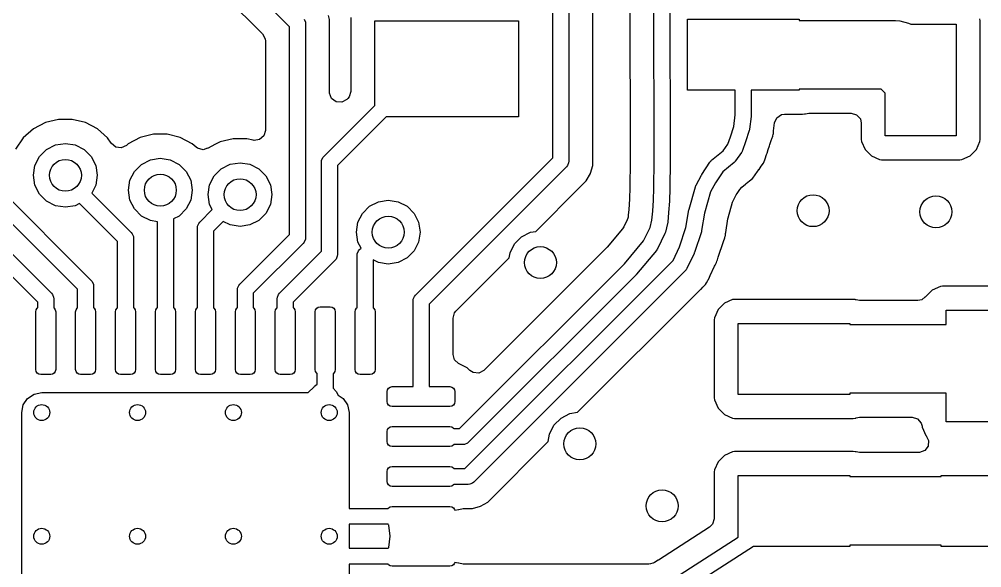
# Model space of a CAD drawing. Extents: x 4.84 to 7.21, y -4.81 to -3.25.
# Drawn here: x 5.8191 to 6.2936, y -4.0186 to -3.7481 of the extents above; entities that cross this region are included whole.
import ezdxf

# ---------------------------------------------------------------- set-up
doc = ezdxf.new("R2010")
doc.units = 0
doc.header["$MEASUREMENT"] = 0
doc.layers.add('BLACK', color=7, linetype='CONTINUOUS')

msp = doc.modelspace()

# ---------------------------------------------------------------- linework, layer by layer
at = {"layer": 'BLACK', "linetype": 'CONTINUOUS'}
for p, q in [((6.08213, -3.81643), (6.08213, -3.60806)), ((6.09, -3.60969), (6.09, -3.81806)), ((6.10183, -3.81568), (6.10183, -3.62235)), ((5.95238, -3.75187), (5.90219, -3.70168)), ((5.89874, -3.71496), (5.9391, -3.75532)), ((6.1202, -3.72689), (6.1203, -3.81779)), ((6.13213, -3.81785), (6.13203, -3.72636)), ((6.1399, -3.72677), (6.14, -3.81785)), ((5.95959, -3.74805), (5.96018, -3.74947)), ((5.97208, -3.74816), (5.97158, -3.74629)), ((5.97208, -3.78418), (5.97208, -3.74816)), ((5.97208, -3.74816), (5.97208, -3.74816)), ((5.98254, -3.74716), (5.98254, -3.78365)), ((6.14856, -3.78306), (6.14856, -3.74806)), ((6.14856, -3.74806), (6.20356, -3.74806)), ((6.20356, -3.74806), (6.20356, -3.74862)), ((6.20356, -3.74862), (6.25106, -3.74862)), ((6.25106, -3.74862), (6.25328, -3.74876)), ((6.2929, -3.74879), (6.29278, -3.7478)), ((5.95238, -3.85418), (5.95238, -3.75187)), ((5.96018, -3.74947), (5.96025, -3.75024)), ((5.96025, -3.75024), (5.96025, -3.85581)), ((5.99437, -3.7906), (5.99437, -3.74892)), ((5.99437, -3.74892), (6.06524, -3.74892)), ((6.06524, -3.74892), (6.06524, -3.79617)), ((6.25328, -3.74876), (6.25328, -3.74876)), ((6.25328, -3.74876), (6.25755, -3.74991)), ((6.25755, -3.74991), (6.25867, -3.75056)), ((6.25867, -3.75056), (6.28106, -3.75056)), ((6.28106, -3.75056), (6.28106, -3.80556)), ((6.2929, -3.80733), (6.2929, -3.74879)), ((5.9391, -3.75532), (5.94044, -3.75777)), ((5.94044, -3.75777), (5.94055, -3.75883)), ((5.94055, -3.75883), (5.94055, -3.80292)), ((5.9721, -3.78454), (5.97208, -3.78418)), ((5.97307, -3.78715), (5.9721, -3.78454)), ((5.98175, -3.78633), (5.98109, -3.78715)), ((5.98254, -3.78365), (5.98175, -3.78633)), ((6.17213, -3.78306), (6.14856, -3.78306)), ((6.17213, -3.79521), (6.17213, -3.78306)), ((6.20356, -3.78306), (6.18, -3.78306)), ((6.18, -3.78306), (6.18, -3.79546)), ((6.24405, -3.7825), (6.20356, -3.7825)), ((6.20356, -3.7825), (6.20356, -3.78306)), ((6.24606, -3.78451), (6.24405, -3.7825)), ((6.24606, -3.80556), (6.24606, -3.78451)), ((5.96928, -3.81569), (5.99437, -3.7906)), ((5.97531, -3.78883), (5.97307, -3.78715)), ((5.9781, -3.78903), (5.97531, -3.78883)), ((5.98055, -3.78769), (5.9781, -3.78903)), ((5.98109, -3.78715), (5.98055, -3.78769)), ((6.17141, -3.80089), (6.17213, -3.79521)), ((6.17997, -3.79595), (6.17917, -3.80225)), ((6.17998, -3.79571), (6.17997, -3.79595)), ((6.18, -3.79546), (6.17998, -3.79571)), ((6.1926, -3.79666), (6.19493, -3.79511)), ((6.19493, -3.79511), (6.1964, -3.79489)), ((6.1964, -3.79489), (6.20533, -3.79489)), ((6.20533, -3.79489), (6.20632, -3.79477)), ((6.20533, -3.79489), (6.20533, -3.79489)), ((6.20632, -3.79477), (6.20637, -3.79475)), ((6.20637, -3.79475), (6.20652, -3.79472)), ((6.20652, -3.79472), (6.20668, -3.79468)), ((6.20668, -3.79469), (6.20838, -3.79433)), ((6.20668, -3.79468), (6.20668, -3.79469)), ((6.20838, -3.79433), (6.22927, -3.79433)), ((6.22927, -3.79433), (6.23196, -3.79512)), ((6.23196, -3.79512), (6.23379, -3.79723)), ((5.83202, -3.79905), (5.82609, -3.80217)), ((5.83852, -3.79745), (5.83202, -3.79905)), ((5.83202, -3.79905), (5.83202, -3.79905)), ((5.84522, -3.79745), (5.83852, -3.79745)), ((5.83852, -3.79745), (5.83852, -3.79745)), ((5.85172, -3.79905), (5.84522, -3.79745)), ((5.84522, -3.79745), (5.84522, -3.79745)), ((5.85765, -3.80217), (5.85172, -3.79905)), ((5.85172, -3.79905), (5.85172, -3.79905)), ((5.99994, -3.79617), (5.976, -3.82011)), ((6.06524, -3.79617), (5.99994, -3.79617)), ((6.16973, -3.806), (6.17141, -3.80089)), ((6.191, -3.80301), (6.19148, -3.79922)), ((6.19148, -3.79922), (6.1926, -3.79666)), ((6.23379, -3.79723), (6.23423, -3.79929)), ((6.23423, -3.79929), (6.23423, -3.80733)), ((5.82609, -3.80217), (5.82107, -3.80661)), ((5.82609, -3.80217), (5.82609, -3.80217)), ((5.86266, -3.80661), (5.85765, -3.80217)), ((5.85765, -3.80217), (5.85765, -3.80217)), ((5.88532, -3.80478), (5.87882, -3.80639)), ((5.89202, -3.80478), (5.88532, -3.80478)), ((5.88532, -3.80478), (5.88532, -3.80478)), ((5.89852, -3.80639), (5.89202, -3.80478)), ((5.89202, -3.80478), (5.89202, -3.80478)), ((5.93976, -3.8056), (5.93765, -3.80743)), ((5.94055, -3.80292), (5.93976, -3.8056)), ((6.17901, -3.80298), (6.17721, -3.80848)), ((6.17909, -3.80262), (6.17901, -3.80298)), ((6.17917, -3.80225), (6.17909, -3.80262)), ((6.19066, -3.8057), (6.19086, -3.80479)), ((6.19086, -3.80479), (6.19087, -3.80478)), ((6.19087, -3.80478), (6.1909, -3.80469)), ((6.1909, -3.80469), (6.19097, -3.80336)), ((6.19097, -3.80336), (6.191, -3.80301)), ((6.28106, -3.80556), (6.24606, -3.80556)), ((5.82107, -3.80661), (5.81727, -3.81212)), ((5.82107, -3.80661), (5.82107, -3.80661)), ((5.83261, -3.81229), (5.837, -3.81005)), ((5.837, -3.81005), (5.84187, -3.80928)), ((5.84187, -3.80928), (5.84674, -3.81005)), ((5.84674, -3.81005), (5.85113, -3.81229)), ((5.86439, -3.80911), (5.86266, -3.80661)), ((5.86266, -3.80661), (5.86266, -3.80661)), ((5.8646, -3.80941), (5.86439, -3.80911)), ((5.86667, -3.81113), (5.8646, -3.80941)), ((5.87197, -3.81031), (5.86944, -3.8115)), ((5.87289, -3.8095), (5.87197, -3.81031)), ((5.87882, -3.80639), (5.87289, -3.8095)), ((5.87289, -3.8095), (5.87289, -3.8095)), ((5.87882, -3.80639), (5.87882, -3.80639)), ((5.90445, -3.8095), (5.89852, -3.80639)), ((5.89852, -3.80639), (5.89852, -3.80639)), ((5.90633, -3.81116), (5.90445, -3.8095)), ((5.90445, -3.8095), (5.90445, -3.8095)), ((5.91561, -3.8099), (5.9122, -3.81169)), ((5.91813, -3.80858), (5.91561, -3.8099)), ((5.92463, -3.80698), (5.91813, -3.80858)), ((5.91813, -3.80858), (5.91813, -3.80858)), ((5.93133, -3.80698), (5.92463, -3.80698)), ((5.92463, -3.80698), (5.92463, -3.80698)), ((5.9344, -3.80774), (5.93133, -3.80698)), ((5.93133, -3.80698), (5.93133, -3.80698)), ((5.93488, -3.80783), (5.9344, -3.80774)), ((5.93765, -3.80743), (5.93488, -3.80783)), ((6.16616, -3.81295), (6.16843, -3.80974)), ((6.16843, -3.80974), (6.16973, -3.806)), ((6.17718, -3.80856), (6.17568, -3.81286)), ((6.17719, -3.80852), (6.17718, -3.80856)), ((6.17721, -3.80848), (6.17719, -3.80852)), ((6.18905, -3.81044), (6.18919, -3.8099)), ((6.18919, -3.8099), (6.19002, -3.80737)), ((6.19002, -3.80737), (6.19014, -3.80704)), ((6.19014, -3.80704), (6.19065, -3.8058)), ((6.19065, -3.8058), (6.19066, -3.8057)), ((6.23423, -3.80733), (6.23435, -3.80831)), ((6.23435, -3.80831), (6.23435, -3.80831)), ((6.23435, -3.80831), (6.23614, -3.81236)), ((6.29099, -3.81236), (6.29278, -3.80831)), ((6.29278, -3.80831), (6.2929, -3.80733)), ((5.82913, -3.81577), (5.83261, -3.81229)), ((5.85113, -3.81229), (5.85461, -3.81577)), ((5.86944, -3.8115), (5.86667, -3.81113)), ((5.90706, -3.8117), (5.90633, -3.81116)), ((5.90977, -3.8124), (5.90706, -3.8117)), ((5.91187, -3.81172), (5.90977, -3.8124)), ((5.91193, -3.81183), (5.91187, -3.81172)), ((5.9122, -3.81169), (5.91193, -3.81183)), ((5.9122, -3.81169), (5.9122, -3.81169)), ((6.16047, -3.81761), (6.16616, -3.81295)), ((6.17518, -3.81383), (6.17228, -3.81793)), ((6.1753, -3.81362), (6.17518, -3.81383)), ((6.17536, -3.81356), (6.1753, -3.81362)), ((6.17545, -3.81335), (6.17536, -3.81356)), ((6.17556, -3.81316), (6.17545, -3.81335)), ((6.17558, -3.81307), (6.17556, -3.81316)), ((6.17568, -3.81286), (6.17558, -3.81307)), ((6.18682, -3.81685), (6.18759, -3.81477)), ((6.18759, -3.81477), (6.18772, -3.8144)), ((6.18759, -3.81477), (6.18759, -3.81477)), ((6.18772, -3.8144), (6.1878, -3.81414)), ((6.1878, -3.81414), (6.18839, -3.81235)), ((6.1878, -3.81414), (6.1878, -3.81414)), ((6.18839, -3.81235), (6.18842, -3.81227)), ((6.18842, -3.81227), (6.18904, -3.81049)), ((6.18904, -3.81049), (6.18905, -3.81044)), ((6.18904, -3.81049), (6.18904, -3.81049)), ((6.23614, -3.81236), (6.23926, -3.81549)), ((6.28787, -3.81549), (6.29099, -3.81236)), ((5.79637, -3.81858), (5.85464, -3.87685)), ((5.82689, -3.82016), (5.82913, -3.81577)), ((5.85461, -3.81577), (5.85685, -3.82016)), ((5.87593, -3.82311), (5.87941, -3.81962)), ((5.87941, -3.81962), (5.8838, -3.81738)), ((5.8838, -3.81738), (5.88867, -3.81661)), ((5.88867, -3.81661), (5.89354, -3.81738)), ((5.89354, -3.81738), (5.89793, -3.81962)), ((5.89793, -3.81962), (5.90141, -3.82311)), ((5.91872, -3.82182), (5.92311, -3.81958)), ((5.92311, -3.81958), (5.92798, -3.81881)), ((5.92798, -3.81881), (5.93284, -3.81958)), ((5.93284, -3.81958), (5.93723, -3.82182)), ((5.96813, -3.81848), (5.9682, -3.81771)), ((5.96813, -3.86251), (5.96813, -3.81848)), ((5.9682, -3.81771), (5.96879, -3.81629)), ((5.96879, -3.81629), (5.96928, -3.81569)), ((6.01442, -3.88413), (6.08213, -3.81643)), ((6.08993, -3.81883), (6.08934, -3.82025)), ((6.09, -3.81806), (6.08993, -3.81883)), ((6.10183, -3.81598), (6.10183, -3.81568)), ((6.10183, -3.81568), (6.10183, -3.81568)), ((6.10183, -3.82013), (6.10183, -3.81598)), ((6.1203, -3.81783), (6.1202, -3.83107)), ((6.1203, -3.81779), (6.1203, -3.81783)), ((6.13203, -3.83138), (6.13213, -3.81785)), ((6.14, -3.81789), (6.1399, -3.83149)), ((6.14, -3.81785), (6.14, -3.81787)), ((6.14, -3.81787), (6.14, -3.81789)), ((6.15567, -3.8246), (6.15967, -3.8185)), ((6.15967, -3.8185), (6.15988, -3.81825)), ((6.15988, -3.81825), (6.15992, -3.81816)), ((6.15992, -3.81816), (6.16005, -3.81804)), ((6.16005, -3.81804), (6.16016, -3.8179)), ((6.16016, -3.8179), (6.16024, -3.81784)), ((6.16024, -3.81784), (6.16047, -3.81761)), ((6.17156, -3.8187), (6.16593, -3.82332)), ((6.17171, -3.81856), (6.17156, -3.8187)), ((6.17177, -3.81852), (6.17171, -3.81856)), ((6.17193, -3.81833), (6.17177, -3.81852)), ((6.17211, -3.81816), (6.17193, -3.81833)), ((6.17214, -3.81809), (6.17211, -3.81816)), ((6.17228, -3.81793), (6.17214, -3.81809)), ((6.18494, -3.82052), (6.18604, -3.81897)), ((6.18604, -3.81897), (6.18605, -3.81894)), ((6.18604, -3.81897), (6.18604, -3.81897)), ((6.18605, -3.81894), (6.18606, -3.81892)), ((6.18606, -3.81892), (6.18608, -3.81888)), ((6.18608, -3.81888), (6.18612, -3.8188)), ((6.18612, -3.8188), (6.18614, -3.81876)), ((6.18614, -3.81876), (6.18616, -3.81874)), ((6.18616, -3.81874), (6.18617, -3.81871)), ((6.18617, -3.81871), (6.18679, -3.81693)), ((6.18617, -3.81871), (6.18617, -3.81871)), ((6.18679, -3.81693), (6.18682, -3.81685)), ((6.23926, -3.81549), (6.23926, -3.81549)), ((6.23926, -3.81549), (6.23926, -3.81549)), ((6.23926, -3.81549), (6.24331, -3.81727)), ((6.24331, -3.81727), (6.2443, -3.81739)), ((6.2443, -3.81739), (6.28283, -3.81739)), ((6.28283, -3.81739), (6.28382, -3.81727)), ((6.28382, -3.81727), (6.28787, -3.81549)), ((5.82612, -3.82503), (5.82689, -3.82016)), ((5.85685, -3.82016), (5.85762, -3.82503)), ((5.87369, -3.8275), (5.87593, -3.82311)), ((5.90141, -3.82311), (5.90365, -3.8275)), ((5.91524, -3.8253), (5.91872, -3.82182)), ((5.93723, -3.82182), (5.94072, -3.8253)), ((5.976, -3.82011), (5.976, -3.86415)), ((6.08885, -3.82084), (6.02114, -3.88855)), ((6.08934, -3.82025), (6.08885, -3.82084)), ((6.09868, -3.82774), (6.10076, -3.82414)), ((6.10076, -3.82414), (6.10081, -3.82396)), ((6.10081, -3.82396), (6.10183, -3.82013)), ((6.15559, -3.82475), (6.15567, -3.8246)), ((6.16593, -3.82332), (6.16235, -3.82878)), ((6.18191, -3.8248), (6.18309, -3.82316)), ((6.18309, -3.82316), (6.18319, -3.82302)), ((6.18309, -3.82316), (6.18309, -3.82316)), ((6.18319, -3.82302), (6.18332, -3.82281)), ((6.18332, -3.82281), (6.18346, -3.82261)), ((6.18346, -3.82261), (6.18381, -3.82217)), ((6.18381, -3.82217), (6.18383, -3.82214)), ((6.18383, -3.82214), (6.1849, -3.82058)), ((6.18383, -3.82214), (6.18383, -3.82214)), ((6.1849, -3.82058), (6.18494, -3.82052)), ((5.84792, -3.88126), (5.79195, -3.8253)), ((5.82689, -3.8299), (5.82612, -3.82503)), ((5.85762, -3.82503), (5.85685, -3.8299)), ((5.87292, -3.83236), (5.87369, -3.8275)), ((5.90365, -3.8275), (5.90442, -3.83236)), ((5.913, -3.82969), (5.91524, -3.8253)), ((5.94072, -3.8253), (5.94296, -3.82969)), ((6.09534, -3.83108), (6.09868, -3.82774)), ((6.09868, -3.82774), (6.09868, -3.82774)), ((6.1528, -3.82989), (6.1555, -3.82489)), ((6.1555, -3.82489), (6.15559, -3.82475)), ((6.16235, -3.82878), (6.15994, -3.83325)), ((6.17541, -3.83084), (6.17721, -3.82937)), ((6.17721, -3.82937), (6.17741, -3.82923)), ((6.17741, -3.82923), (6.17755, -3.82911)), ((6.17755, -3.82911), (6.17909, -3.82783)), ((6.17755, -3.82911), (6.17755, -3.82911)), ((6.17909, -3.82783), (6.1791, -3.82782)), ((6.1791, -3.82782), (6.18067, -3.82654)), ((6.18067, -3.82654), (6.18069, -3.82651)), ((6.18067, -3.82654), (6.18067, -3.82654)), ((6.18067, -3.82654), (6.18067, -3.82654)), ((6.18069, -3.82651), (6.18071, -3.82649)), ((6.18071, -3.82649), (6.18074, -3.82646)), ((6.18074, -3.82646), (6.1819, -3.82482)), ((6.18074, -3.82646), (6.18074, -3.82646)), ((6.18074, -3.82646), (6.18074, -3.82646)), ((6.1819, -3.82482), (6.18191, -3.8248)), ((5.82913, -3.83429), (5.82689, -3.8299)), ((5.85685, -3.8299), (5.85487, -3.83378)), ((5.85487, -3.83378), (5.87432, -3.85323)), ((5.87369, -3.83723), (5.87292, -3.83236)), ((5.90442, -3.83236), (5.90365, -3.83723)), ((5.91223, -3.83456), (5.913, -3.82969)), ((5.94296, -3.82969), (5.94373, -3.83456)), ((6.07374, -3.85268), (6.09534, -3.83108)), ((6.09534, -3.83108), (6.09534, -3.83108)), ((6.1202, -3.8312), (6.12002, -3.83654)), ((6.1202, -3.83107), (6.1202, -3.8312)), ((6.13183, -3.83725), (6.13203, -3.83138)), ((6.1399, -3.83159), (6.1397, -3.83759)), ((6.1399, -3.83149), (6.1399, -3.83154)), ((6.1399, -3.83154), (6.1399, -3.83159)), ((6.14938, -3.84169), (6.15248, -3.83069)), ((6.15248, -3.83069), (6.1525, -3.83063)), ((6.1525, -3.8306), (6.15264, -3.83029)), ((6.1525, -3.83063), (6.1525, -3.8306)), ((6.15264, -3.83029), (6.15276, -3.82997)), ((6.15276, -3.82997), (6.15278, -3.82995)), ((6.15278, -3.82995), (6.1528, -3.82989)), ((6.15994, -3.83325), (6.15701, -3.84362)), ((6.17264, -3.83466), (6.17308, -3.83398)), ((6.17308, -3.83398), (6.17441, -3.83196)), ((6.17441, -3.83196), (6.17541, -3.83084)), ((5.83261, -3.83777), (5.82913, -3.83429)), ((5.837, -3.84001), (5.83261, -3.83777)), ((5.87593, -3.84162), (5.87369, -3.83723)), ((5.90365, -3.83723), (5.90141, -3.84162)), ((5.913, -3.83942), (5.91223, -3.83456)), ((5.94373, -3.83456), (5.94296, -3.83942)), ((5.99181, -3.84032), (5.9962, -3.83808)), ((5.9962, -3.83808), (6.00106, -3.83731)), ((6.00106, -3.83731), (6.00593, -3.83808)), ((6.00593, -3.83808), (6.01032, -3.84032)), ((6.12001, -3.83673), (6.11965, -3.84181)), ((6.12002, -3.83654), (6.12001, -3.83673)), ((6.13144, -3.84275), (6.13183, -3.83725)), ((6.13969, -3.83774), (6.13929, -3.84334)), ((6.1397, -3.83759), (6.13969, -3.83766)), ((6.13969, -3.83766), (6.13969, -3.83774)), ((6.16864, -3.84596), (6.17082, -3.83824)), ((6.17082, -3.83824), (6.17123, -3.83723)), ((6.17123, -3.83723), (6.17242, -3.83503)), ((6.17242, -3.83503), (6.17264, -3.83466)), ((5.84187, -3.84078), (5.837, -3.84001)), ((5.84674, -3.84001), (5.84187, -3.84078)), ((5.84887, -3.83892), (5.84674, -3.84001)), ((5.8676, -3.85765), (5.84887, -3.83892)), ((5.87941, -3.8451), (5.87593, -3.84162)), ((5.90141, -3.84162), (5.89793, -3.8451)), ((5.90812, -3.84813), (5.91429, -3.84196)), ((5.91429, -3.84196), (5.913, -3.83942)), ((5.94296, -3.83942), (5.94072, -3.84381)), ((5.98832, -3.8438), (5.99181, -3.84032)), ((6.01032, -3.84032), (6.01381, -3.8438)), ((6.11964, -3.84187), (6.1194, -3.84476)), ((6.11965, -3.84181), (6.11964, -3.84187)), ((6.13107, -3.84719), (6.13144, -3.84275)), ((6.13929, -3.84339), (6.13889, -3.84819)), ((6.13929, -3.84334), (6.13929, -3.84336)), ((6.13929, -3.84336), (6.13929, -3.84339)), ((6.14783, -3.85071), (6.14928, -3.8421)), ((6.14928, -3.8421), (6.14934, -3.8419)), ((6.14934, -3.8419), (6.14938, -3.84169)), ((5.8838, -3.84734), (5.87941, -3.8451)), ((5.88729, -3.84789), (5.8838, -3.84734)), ((5.88729, -3.89041), (5.88729, -3.84789)), ((5.89793, -3.8451), (5.89516, -3.84651)), ((5.89516, -3.84651), (5.89516, -3.89041)), ((5.90763, -3.84872), (5.90812, -3.84813)), ((5.91963, -3.84776), (5.91484, -3.85254)), ((5.92311, -3.84953), (5.91963, -3.84776)), ((5.93723, -3.8473), (5.93284, -3.84953)), ((5.94072, -3.84381), (5.93723, -3.8473)), ((5.98532, -3.85306), (5.98609, -3.84819)), ((5.98609, -3.84819), (5.98832, -3.8438)), ((6.01381, -3.8438), (6.01604, -3.84819)), ((6.01604, -3.84819), (6.01681, -3.85306)), ((6.11879, -3.84701), (6.11716, -3.85037)), ((6.11913, -3.8461), (6.11879, -3.84701)), ((6.11926, -3.8456), (6.11913, -3.8461)), ((6.1194, -3.84476), (6.11926, -3.8456)), ((6.13015, -3.85069), (6.13107, -3.84719)), ((6.13889, -3.84819), (6.13883, -3.84852)), ((6.15701, -3.84362), (6.15555, -3.85231)), ((6.1674, -3.85316), (6.16853, -3.84648)), ((6.16853, -3.84648), (6.16864, -3.84596)), ((5.90697, -3.85091), (5.90705, -3.85014)), ((5.90697, -3.89041), (5.90697, -3.85091)), ((5.90705, -3.85014), (5.90763, -3.84872)), ((5.91484, -3.85254), (5.91484, -3.89041)), ((5.92798, -3.8503), (5.92311, -3.84953)), ((5.93284, -3.84953), (5.92798, -3.8503)), ((5.98609, -3.85793), (5.98532, -3.85306)), ((6.01681, -3.85306), (6.01604, -3.85793)), ((6.06681, -3.85532), (6.0712, -3.85308)), ((6.0712, -3.85308), (6.07374, -3.85268)), ((6.11651, -3.85138), (6.10891, -3.86049)), ((6.11716, -3.85037), (6.11651, -3.85138)), ((6.12691, -3.85738), (6.13015, -3.85069)), ((6.13767, -3.85306), (6.13754, -3.85342)), ((6.13877, -3.84886), (6.13767, -3.85306)), ((6.13883, -3.84852), (6.13877, -3.84886)), ((6.14465, -3.86032), (6.14783, -3.85071)), ((6.1554, -3.8529), (6.15204, -3.86304)), ((6.15547, -3.8526), (6.1554, -3.8529)), ((6.15555, -3.85231), (6.15547, -3.8526)), ((5.80808, -3.85627), (5.83495, -3.88315)), ((5.8676, -3.89041), (5.8676, -3.85765)), ((5.87432, -3.85323), (5.87481, -3.85383)), ((5.87481, -3.85383), (5.87481, -3.85383)), ((5.87481, -3.85383), (5.8754, -3.85525)), ((5.8754, -3.85525), (5.87547, -3.85602)), ((5.87547, -3.85602), (5.87547, -3.89041)), ((5.92781, -3.87875), (5.95238, -3.85418)), ((5.96018, -3.85658), (5.95959, -3.85799)), ((5.96025, -3.85581), (5.96018, -3.85658)), ((6.06332, -3.8588), (6.06681, -3.85532)), ((6.11751, -3.86865), (6.12691, -3.85738)), ((6.13741, -3.85378), (6.13378, -3.86125)), ((6.13754, -3.85342), (6.13741, -3.85378)), ((6.13741, -3.85378), (6.13741, -3.85378)), ((6.13741, -3.85378), (6.13741, -3.85378)), ((6.13741, -3.85378), (6.13741, -3.85378)), ((6.16371, -3.86545), (6.16628, -3.85769)), ((6.16628, -3.85769), (6.16648, -3.85719)), ((6.16648, -3.85719), (6.16687, -3.85633)), ((6.16687, -3.85633), (6.16695, -3.85584)), ((6.16695, -3.85584), (6.16713, -3.85511)), ((6.16713, -3.85511), (6.16729, -3.85464)), ((6.16729, -3.85464), (6.16734, -3.8537)), ((6.16729, -3.85464), (6.16729, -3.85464)), ((6.16734, -3.8537), (6.1674, -3.85316)), ((5.9591, -3.85859), (5.93453, -3.88316)), ((5.94749, -3.88315), (5.96813, -3.86251)), ((5.95959, -3.85799), (5.9591, -3.85859)), ((5.98579, -3.86371), (5.98637, -3.86229)), ((5.98762, -3.86093), (5.98609, -3.85793)), ((5.98637, -3.86229), (5.98686, -3.86169)), ((5.98686, -3.86169), (5.98762, -3.86093)), ((6.01381, -3.86232), (6.01032, -3.8658)), ((6.01604, -3.85793), (6.01381, -3.86232)), ((6.10861, -3.86082), (6.04821, -3.92121)), ((6.06109, -3.86319), (6.06332, -3.8588)), ((6.10891, -3.86049), (6.10861, -3.86082)), ((6.13326, -3.86206), (6.12344, -3.87383)), ((6.13334, -3.86195), (6.13326, -3.86206)), ((6.13338, -3.86191), (6.13334, -3.86195)), ((6.13353, -3.86166), (6.13338, -3.86191)), ((6.1337, -3.86142), (6.13353, -3.86166)), ((6.13372, -3.86137), (6.1337, -3.86142)), ((6.13378, -3.86125), (6.13372, -3.86137)), ((6.14144, -3.86698), (6.14465, -3.86032)), ((5.82823, -3.88756), (5.80366, -3.863)), ((5.97485, -3.86693), (5.95421, -3.88756)), ((5.97534, -3.86633), (5.97485, -3.86693)), ((5.97593, -3.86491), (5.97534, -3.86633)), ((5.976, -3.86415), (5.97593, -3.86491)), ((5.98571, -3.86448), (5.98579, -3.86371)), ((5.98571, -3.89041), (5.98571, -3.86448)), ((5.9962, -3.86804), (5.99358, -3.8667)), ((5.99358, -3.8667), (5.99358, -3.89041)), ((6.01032, -3.8658), (6.00593, -3.86804)), ((6.03443, -3.892), (6.06068, -3.86574)), ((6.03883, -3.96959), (6.14144, -3.86698)), ((6.06068, -3.86574), (6.06109, -3.86319)), ((6.15185, -3.86351), (6.14825, -3.871)), ((6.15194, -3.86327), (6.15185, -3.86351)), ((6.15204, -3.86304), (6.15194, -3.86327)), ((6.16309, -3.86743), (6.16341, -3.86677)), ((6.16341, -3.86677), (6.16354, -3.86608)), ((6.16354, -3.86608), (6.16371, -3.86545)), ((6.00106, -3.86881), (5.9962, -3.86804)), ((6.00593, -3.86804), (6.00106, -3.86881)), ((6.03625, -3.94991), (6.11751, -3.86865)), ((6.14748, -3.87208), (6.04325, -3.97631)), ((6.14777, -3.87173), (6.14748, -3.87208)), ((6.14785, -3.87166), (6.14777, -3.87173)), ((6.1479, -3.87157), (6.14785, -3.87166)), ((6.14797, -3.87148), (6.1479, -3.87157)), ((6.14801, -3.87139), (6.14797, -3.87148)), ((6.14825, -3.871), (6.14801, -3.87139)), ((6.15975, -3.87438), (6.16192, -3.86988)), ((6.16192, -3.86988), (6.16224, -3.86931)), ((6.16224, -3.86931), (6.16262, -3.86873)), ((6.16262, -3.86873), (6.16286, -3.86803)), ((6.16286, -3.86803), (6.16309, -3.86743)), ((6.1232, -3.87409), (6.04066, -3.95663)), ((6.12331, -3.87396), (6.1232, -3.87409)), ((6.12344, -3.87383), (6.12331, -3.87396)), ((6.15801, -3.878), (6.15857, -3.87683)), ((6.15857, -3.87683), (6.15874, -3.87651)), ((6.15874, -3.87651), (6.15939, -3.87538)), ((6.15939, -3.87538), (6.15943, -3.87525)), ((6.15943, -3.87525), (6.15975, -3.87438)), ((5.84792, -3.89041), (5.84792, -3.88126)), ((5.85464, -3.87685), (5.85513, -3.87745)), ((5.85513, -3.87745), (5.85571, -3.87887)), ((5.85571, -3.87887), (5.85579, -3.87963)), ((5.85579, -3.87963), (5.85579, -3.89041)), ((5.92666, -3.88153), (5.92673, -3.88076)), ((5.92666, -3.89041), (5.92666, -3.88153)), ((5.92673, -3.88076), (5.92732, -3.87934)), ((5.92732, -3.87934), (5.92781, -3.87875)), ((6.15448, -3.88182), (6.15519, -3.88123)), ((6.15519, -3.88123), (6.1553, -3.88115)), ((6.1553, -3.88115), (6.15615, -3.88017)), ((6.15615, -3.88017), (6.1564, -3.87989)), ((6.1564, -3.87989), (6.15732, -3.87898)), ((6.15732, -3.87898), (6.15738, -3.87886)), ((6.15738, -3.87886), (6.15792, -3.8781)), ((6.15792, -3.8781), (6.15801, -3.878)), ((6.27331, -3.87984), (6.26926, -3.88163)), ((6.2743, -3.87973), (6.27331, -3.87984)), ((6.27331, -3.87984), (6.27331, -3.87984)), ((6.31283, -3.87973), (6.2743, -3.87973)), ((6.2743, -3.87973), (6.2743, -3.87973)), ((5.83495, -3.88315), (5.83544, -3.88375)), ((5.83544, -3.88375), (5.83544, -3.88375)), ((5.83544, -3.88375), (5.83603, -3.88516)), ((5.83603, -3.88516), (5.8361, -3.88593)), ((5.8361, -3.88593), (5.8361, -3.89041)), ((5.93453, -3.88316), (5.93453, -3.89041)), ((5.94634, -3.88593), (5.94642, -3.88516)), ((5.94634, -3.89041), (5.94634, -3.88593)), ((5.94642, -3.88516), (5.947, -3.88375)), ((5.947, -3.88375), (5.94749, -3.88315)), ((5.947, -3.88375), (5.947, -3.88375)), ((6.01327, -3.88692), (6.01335, -3.88615)), ((6.01335, -3.88615), (6.01393, -3.88473)), ((6.01393, -3.88473), (6.01442, -3.88413)), ((6.09438, -3.94191), (6.15448, -3.88182)), ((6.1718, -3.88623), (6.17081, -3.88634)), ((6.23033, -3.88623), (6.1718, -3.88623)), ((6.1718, -3.88623), (6.1718, -3.88623)), ((6.23132, -3.88634), (6.23033, -3.88623)), ((6.26575, -3.88502), (6.26406, -3.8864)), ((6.26581, -3.88508), (6.26575, -3.88502)), ((6.26926, -3.88163), (6.26581, -3.88508)), ((6.26926, -3.88163), (6.26926, -3.88163)), ((5.82743, -3.89139), (5.82797, -3.89059)), ((5.82797, -3.89059), (5.82823, -3.89041)), ((5.82823, -3.89041), (5.82823, -3.88756)), ((5.8361, -3.89041), (5.83637, -3.89059)), ((5.83637, -3.89059), (5.8369, -3.89139)), ((5.84712, -3.89139), (5.84765, -3.89059)), ((5.84765, -3.89059), (5.84792, -3.89041)), ((5.85579, -3.89041), (5.85605, -3.89059)), ((5.85605, -3.89059), (5.85659, -3.89139)), ((5.8668, -3.89139), (5.86734, -3.89059)), ((5.86734, -3.89059), (5.8676, -3.89041)), ((5.87547, -3.89041), (5.87574, -3.89059)), ((5.87574, -3.89059), (5.87627, -3.89139)), ((5.88649, -3.89139), (5.88702, -3.89059)), ((5.88702, -3.89059), (5.88729, -3.89041)), ((5.89516, -3.89041), (5.89542, -3.89059)), ((5.89542, -3.89059), (5.89596, -3.89139)), ((5.90617, -3.89139), (5.90671, -3.89059)), ((5.90671, -3.89059), (5.90697, -3.89041)), ((5.91484, -3.89041), (5.91511, -3.89059)), ((5.91511, -3.89059), (5.91564, -3.89139)), ((5.92586, -3.89139), (5.92639, -3.89059)), ((5.92639, -3.89059), (5.92666, -3.89041)), ((5.93453, -3.89041), (5.93479, -3.89059)), ((5.93479, -3.89059), (5.93533, -3.89139)), ((5.94554, -3.89139), (5.94608, -3.89059)), ((5.94608, -3.89059), (5.94634, -3.89041)), ((5.95421, -3.88756), (5.95421, -3.89041)), ((5.95421, -3.89041), (5.95448, -3.89059)), ((5.95448, -3.89059), (5.95501, -3.89139)), ((5.96523, -3.89139), (5.96576, -3.89059)), ((5.96576, -3.89059), (5.96656, -3.89006)), ((5.96656, -3.89006), (5.9675, -3.88987)), ((5.9675, -3.88987), (5.97242, -3.88987)), ((5.97242, -3.88987), (5.97336, -3.89006)), ((5.97336, -3.89006), (5.97416, -3.89059)), ((5.97416, -3.89059), (5.9747, -3.89139)), ((5.98491, -3.89139), (5.98545, -3.89059)), ((5.98545, -3.89059), (5.98571, -3.89041)), ((5.99358, -3.89041), (5.99385, -3.89059)), ((5.99385, -3.89059), (5.99438, -3.89139)), ((6.01327, -3.92924), (6.01327, -3.88692)), ((6.02114, -3.88855), (6.02114, -3.92924)), ((6.16676, -3.88813), (6.16364, -3.89126)), ((6.17081, -3.88634), (6.16676, -3.88813)), ((6.17081, -3.88634), (6.17081, -3.88634)), ((6.23135, -3.88636), (6.23132, -3.88634)), ((6.23132, -3.88634), (6.23132, -3.88634)), ((6.23137, -3.88637), (6.23135, -3.88636)), ((6.23152, -3.8864), (6.23137, -3.88637)), ((6.23168, -3.88644), (6.23152, -3.8864)), ((6.23338, -3.88679), (6.23168, -3.88643)), ((6.23168, -3.88643), (6.23168, -3.88644)), ((6.26213, -3.88679), (6.23338, -3.88679)), ((6.26406, -3.8864), (6.26213, -3.88679)), ((5.82725, -3.89233), (5.82743, -3.89139)), ((5.82725, -3.92087), (5.82725, -3.89233)), ((5.8369, -3.89139), (5.83709, -3.89233)), ((5.83709, -3.89233), (5.83709, -3.92087)), ((5.84693, -3.89233), (5.84712, -3.89139)), ((5.84693, -3.92087), (5.84693, -3.89233)), ((5.85659, -3.89139), (5.85677, -3.89233)), ((5.85677, -3.89233), (5.85677, -3.92087)), ((5.86662, -3.89233), (5.8668, -3.89139)), ((5.86662, -3.92087), (5.86662, -3.89233)), ((5.87627, -3.89139), (5.87646, -3.89233)), ((5.87646, -3.89233), (5.87646, -3.92087)), ((5.8863, -3.89233), (5.88649, -3.89139)), ((5.8863, -3.92087), (5.8863, -3.89233)), ((5.89596, -3.89139), (5.89614, -3.89233)), ((5.89614, -3.89233), (5.89614, -3.92087)), ((5.90599, -3.89233), (5.90617, -3.89139)), ((5.90599, -3.92087), (5.90599, -3.89233)), ((5.91564, -3.89139), (5.91583, -3.89233)), ((5.91583, -3.89233), (5.91583, -3.92087)), ((5.92567, -3.89233), (5.92586, -3.89139)), ((5.92567, -3.92087), (5.92567, -3.89233)), ((5.93533, -3.89139), (5.93551, -3.89233)), ((5.93551, -3.89233), (5.93551, -3.92087)), ((5.94536, -3.89233), (5.94554, -3.89139)), ((5.94536, -3.92087), (5.94536, -3.89233)), ((5.95501, -3.89139), (5.9552, -3.89233)), ((5.9552, -3.89233), (5.9552, -3.92087)), ((5.96504, -3.89233), (5.96523, -3.89139)), ((5.96504, -3.92087), (5.96504, -3.89233)), ((5.9747, -3.89139), (5.97488, -3.89233)), ((5.97488, -3.89233), (5.97488, -3.92087)), ((5.98473, -3.89233), (5.98491, -3.89139)), ((5.98473, -3.92087), (5.98473, -3.89233)), ((5.99438, -3.89139), (5.99457, -3.89233)), ((5.99457, -3.89233), (5.99457, -3.92087)), ((6.03297, -3.8955), (6.03376, -3.89282)), ((6.03297, -3.91343), (6.03297, -3.8955)), ((6.03376, -3.89282), (6.03443, -3.892)), ((6.16185, -3.8953), (6.16173, -3.89629)), ((6.16364, -3.89126), (6.16185, -3.8953)), ((6.16364, -3.89126), (6.16364, -3.89126)), ((6.27606, -3.89862), (6.27606, -3.89156)), ((6.27606, -3.89156), (6.31106, -3.89156)), ((6.16173, -3.89629), (6.16173, -3.93482)), ((6.17356, -3.93306), (6.17356, -3.89806)), ((6.17356, -3.89806), (6.22856, -3.89806)), ((6.22856, -3.89806), (6.22856, -3.89862)), ((6.22856, -3.89862), (6.27606, -3.89862)), ((6.03369, -3.916), (6.03297, -3.91343)), ((6.03576, -3.91788), (6.03369, -3.916)), ((6.0399, -3.91991), (6.03576, -3.91788)), ((5.82743, -3.92182), (5.82725, -3.92087)), ((5.82797, -3.92261), (5.82743, -3.92182)), ((5.82876, -3.92315), (5.82797, -3.92261)), ((5.82971, -3.92333), (5.82876, -3.92315)), ((5.83463, -3.92333), (5.82971, -3.92333)), ((5.83557, -3.92315), (5.83463, -3.92333)), ((5.83637, -3.92261), (5.83557, -3.92315)), ((5.8369, -3.92182), (5.83637, -3.92261)), ((5.83709, -3.92087), (5.8369, -3.92182)), ((5.84712, -3.92182), (5.84693, -3.92087)), ((5.84765, -3.92261), (5.84712, -3.92182)), ((5.84845, -3.92315), (5.84765, -3.92261)), ((5.84939, -3.92333), (5.84845, -3.92315)), ((5.85431, -3.92333), (5.84939, -3.92333)), ((5.85525, -3.92315), (5.85431, -3.92333)), ((5.85605, -3.92261), (5.85525, -3.92315)), ((5.85659, -3.92182), (5.85605, -3.92261)), ((5.85677, -3.92087), (5.85659, -3.92182)), ((5.8668, -3.92182), (5.86662, -3.92087)), ((5.86734, -3.92261), (5.8668, -3.92182)), ((5.86813, -3.92315), (5.86734, -3.92261)), ((5.86908, -3.92333), (5.86813, -3.92315)), ((5.874, -3.92333), (5.86908, -3.92333)), ((5.87494, -3.92315), (5.874, -3.92333)), ((5.87574, -3.92261), (5.87494, -3.92315)), ((5.87627, -3.92182), (5.87574, -3.92261)), ((5.87646, -3.92087), (5.87627, -3.92182)), ((5.88649, -3.92182), (5.8863, -3.92087)), ((5.88702, -3.92261), (5.88649, -3.92182)), ((5.88782, -3.92315), (5.88702, -3.92261)), ((5.88876, -3.92333), (5.88782, -3.92315)), ((5.89368, -3.92333), (5.88876, -3.92333)), ((5.89462, -3.92315), (5.89368, -3.92333)), ((5.89542, -3.92261), (5.89462, -3.92315)), ((5.89596, -3.92182), (5.89542, -3.92261)), ((5.89614, -3.92087), (5.89596, -3.92182)), ((5.90617, -3.92182), (5.90599, -3.92087)), ((5.90671, -3.92261), (5.90617, -3.92182)), ((5.90751, -3.92315), (5.90671, -3.92261)), ((5.90845, -3.92333), (5.90751, -3.92315)), ((5.91337, -3.92333), (5.90845, -3.92333)), ((5.91431, -3.92315), (5.91337, -3.92333)), ((5.91511, -3.92261), (5.91431, -3.92315)), ((5.91564, -3.92182), (5.91511, -3.92261)), ((5.91583, -3.92087), (5.91564, -3.92182)), ((5.92586, -3.92182), (5.92567, -3.92087)), ((5.92639, -3.92261), (5.92586, -3.92182)), ((5.92719, -3.92315), (5.92639, -3.92261)), ((5.92813, -3.92333), (5.92719, -3.92315)), ((5.93305, -3.92333), (5.92813, -3.92333)), ((5.93399, -3.92315), (5.93305, -3.92333)), ((5.93479, -3.92261), (5.93399, -3.92315)), ((5.93533, -3.92182), (5.93479, -3.92261)), ((5.93551, -3.92087), (5.93533, -3.92182)), ((5.94554, -3.92182), (5.94536, -3.92087)), ((5.94608, -3.92261), (5.94554, -3.92182)), ((5.94688, -3.92315), (5.94608, -3.92261)), ((5.94782, -3.92333), (5.94688, -3.92315)), ((5.95274, -3.92333), (5.94782, -3.92333)), ((5.95368, -3.92315), (5.95274, -3.92333)), ((5.95448, -3.92261), (5.95368, -3.92315)), ((5.95501, -3.92182), (5.95448, -3.92261)), ((5.9552, -3.92087), (5.95501, -3.92182)), ((5.96523, -3.92182), (5.96504, -3.92087)), ((5.96576, -3.92261), (5.96523, -3.92182)), ((5.96603, -3.92279), (5.96576, -3.92261)), ((5.96603, -3.92801), (5.96603, -3.92279)), ((5.97416, -3.92261), (5.9739, -3.92279)), ((5.9739, -3.92279), (5.9739, -3.93008)), ((5.9747, -3.92182), (5.97416, -3.92261)), ((5.97488, -3.92087), (5.9747, -3.92182)), ((5.98491, -3.92182), (5.98473, -3.92087)), ((5.98545, -3.92261), (5.98491, -3.92182)), ((5.98625, -3.92315), (5.98545, -3.92261)), ((5.98719, -3.92333), (5.98625, -3.92315)), ((5.99211, -3.92333), (5.98719, -3.92333)), ((5.99305, -3.92315), (5.99211, -3.92333)), ((5.99385, -3.92261), (5.99305, -3.92315)), ((5.99438, -3.92182), (5.99385, -3.92261)), ((5.99457, -3.92087), (5.99438, -3.92182)), ((6.0412, -3.92121), (6.0399, -3.91991)), ((6.0399, -3.91991), (6.0399, -3.91991)), ((6.04297, -3.92235), (6.0412, -3.92121)), ((6.04576, -3.92255), (6.04297, -3.92235)), ((6.04821, -3.92121), (6.04576, -3.92255)), ((5.9647, -3.92905), (5.96603, -3.92801)), ((5.82324, -3.93508), (5.82643, -3.93294)), ((5.82643, -3.93294), (5.8302, -3.93219)), ((5.8302, -3.93219), (5.96163, -3.93219)), ((5.96163, -3.93219), (5.96453, -3.92929)), ((5.96453, -3.92929), (5.9647, -3.92905)), ((5.96453, -3.92929), (5.96453, -3.92929)), ((5.9739, -3.93008), (5.97538, -3.93157)), ((5.97538, -3.93157), (5.97638, -3.9334)), ((5.97638, -3.9334), (5.97889, -3.93508)), ((6.00047, -3.9317), (6.00066, -3.93076)), ((6.00047, -3.93662), (6.00047, -3.9317)), ((6.00066, -3.93076), (6.0012, -3.92996)), ((6.0012, -3.92996), (6.00199, -3.92943)), ((6.00199, -3.92943), (6.00293, -3.92924)), ((6.00293, -3.92924), (6.01327, -3.92924)), ((6.02114, -3.92924), (6.03148, -3.92924)), ((6.03148, -3.92924), (6.03242, -3.92943)), ((6.03242, -3.92943), (6.03322, -3.92996)), ((6.03322, -3.92996), (6.03375, -3.93076)), ((6.03375, -3.93076), (6.03394, -3.9317)), ((6.03394, -3.9317), (6.03394, -3.93662)), ((6.22856, -3.93306), (6.17356, -3.93306)), ((6.27606, -3.9325), (6.22856, -3.9325)), ((6.22856, -3.9325), (6.22856, -3.93306)), ((6.27606, -3.94656), (6.27606, -3.9325)), ((5.82036, -3.94203), (5.82111, -3.93827)), ((5.82111, -3.93827), (5.82324, -3.93508)), ((5.97889, -3.93508), (5.98102, -3.93827)), ((5.98102, -3.93827), (5.98177, -3.94203)), ((6.00066, -3.93756), (6.00047, -3.93662)), ((6.0012, -3.93836), (6.00066, -3.93756)), ((6.00199, -3.93889), (6.0012, -3.93836)), ((6.03322, -3.93836), (6.03242, -3.93889)), ((6.03375, -3.93756), (6.03322, -3.93836)), ((6.03394, -3.93662), (6.03375, -3.93756)), ((6.16173, -3.93482), (6.16173, -3.93483)), ((6.16173, -3.93483), (6.16185, -3.93581)), ((6.16185, -3.93581), (6.16185, -3.93581)), ((6.16185, -3.93581), (6.16364, -3.93986)), ((5.82036, -4.02865), (5.82036, -3.94203)), ((5.98177, -3.94203), (5.98177, -3.98928)), ((6.00293, -3.93908), (6.00199, -3.93889)), ((6.03148, -3.93908), (6.00293, -3.93908)), ((6.03242, -3.93889), (6.03148, -3.93908)), ((6.08623, -3.94474), (6.09062, -3.9425)), ((6.09062, -3.9425), (6.09438, -3.94191)), ((6.16364, -3.93986), (6.16676, -3.94299)), ((6.16676, -3.94299), (6.16676, -3.94299)), ((6.16676, -3.94299), (6.16676, -3.94299)), ((6.16676, -3.94299), (6.17081, -3.94477)), ((6.08275, -3.94822), (6.08623, -3.94474)), ((6.17081, -3.94477), (6.1718, -3.94489)), ((6.1718, -3.94489), (6.23033, -3.94489)), ((6.23033, -3.94489), (6.23132, -3.94477)), ((6.23132, -3.94477), (6.23137, -3.94475)), ((6.23137, -3.94475), (6.23152, -3.94472)), ((6.23152, -3.94472), (6.23168, -3.94468)), ((6.23168, -3.94469), (6.23338, -3.94433)), ((6.23168, -3.94468), (6.23168, -3.94469)), ((6.23338, -3.94433), (6.25935, -3.94433)), ((6.25935, -3.94433), (6.26203, -3.94512)), ((6.26203, -3.94512), (6.26386, -3.94723)), ((6.26386, -3.94723), (6.26428, -3.94872)), ((6.31106, -3.94656), (6.27606, -3.94656)), ((6.00047, -3.95139), (6.00066, -3.95044)), ((6.00047, -3.95631), (6.00047, -3.95139)), ((6.00066, -3.95044), (6.0012, -3.94965)), ((6.0012, -3.94965), (6.00199, -3.94911)), ((6.00199, -3.94911), (6.00293, -3.94892)), ((6.00293, -3.94892), (6.03148, -3.94892)), ((6.03148, -3.94892), (6.03242, -3.94911)), ((6.03242, -3.94911), (6.03322, -3.94965)), ((6.03322, -3.94965), (6.03339, -3.94991)), ((6.03339, -3.94991), (6.03625, -3.94991)), ((6.07991, -3.95638), (6.08051, -3.95261)), ((6.08051, -3.95261), (6.08275, -3.94822)), ((6.26428, -3.94872), (6.26435, -3.94931)), ((6.26435, -3.94931), (6.26435, -3.94931)), ((6.26435, -3.94931), (6.26614, -3.95336)), ((6.00066, -3.95725), (6.00047, -3.95631)), ((6.0012, -3.95805), (6.00066, -3.95725)), ((6.04006, -3.95712), (6.03864, -3.95771)), ((6.04066, -3.95663), (6.04006, -3.95712)), ((6.05014, -3.98615), (6.07991, -3.95638)), ((6.26614, -3.95336), (6.2664, -3.95374)), ((6.2664, -3.95374), (6.26634, -3.95377)), ((6.26634, -3.95377), (6.26744, -3.95577)), ((6.26744, -3.95577), (6.26724, -3.95856)), ((6.00199, -3.95858), (6.0012, -3.95805)), ((6.00293, -3.95877), (6.00199, -3.95858)), ((6.03148, -3.95877), (6.00293, -3.95877)), ((6.03242, -3.95858), (6.03148, -3.95877)), ((6.03322, -3.95805), (6.03242, -3.95858)), ((6.03339, -3.95778), (6.03322, -3.95805)), ((6.03788, -3.95778), (6.03339, -3.95778)), ((6.03864, -3.95771), (6.03788, -3.95778)), ((6.17081, -3.96134), (6.16676, -3.96313)), ((6.1718, -3.96123), (6.17081, -3.96134)), ((6.17081, -3.96134), (6.17081, -3.96134)), ((6.23033, -3.96123), (6.1718, -3.96123)), ((6.1718, -3.96123), (6.1718, -3.96123)), ((6.23132, -3.96134), (6.23033, -3.96123)), ((6.23135, -3.96136), (6.23132, -3.96134)), ((6.23132, -3.96134), (6.23132, -3.96134)), ((6.23137, -3.96137), (6.23135, -3.96136)), ((6.23152, -3.9614), (6.23137, -3.96137)), ((6.23168, -3.96144), (6.23152, -3.9614)), ((6.23338, -3.96179), (6.23168, -3.96143)), ((6.23168, -3.96143), (6.23168, -3.96144)), ((6.26259, -3.96179), (6.23338, -3.96179)), ((6.26294, -3.96178), (6.26259, -3.96179)), ((6.26556, -3.9608), (6.26294, -3.96178)), ((6.26724, -3.95856), (6.26556, -3.9608)), ((6.16364, -3.96626), (6.16185, -3.9703)), ((6.16676, -3.96313), (6.16364, -3.96626)), ((6.16364, -3.96626), (6.16364, -3.96626)), ((6.00047, -3.97107), (6.00066, -3.97013)), ((6.00047, -3.97599), (6.00047, -3.97107)), ((6.00066, -3.97013), (6.0012, -3.96933)), ((6.0012, -3.96933), (6.00199, -3.9688)), ((6.00199, -3.9688), (6.00293, -3.96861)), ((6.00293, -3.96861), (6.03148, -3.96861)), ((6.03148, -3.96861), (6.03242, -3.9688)), ((6.03242, -3.9688), (6.03322, -3.96933)), ((6.03322, -3.96933), (6.03339, -3.96959)), ((6.03339, -3.96959), (6.03883, -3.96959)), ((6.16185, -3.9703), (6.16173, -3.97129)), ((6.16173, -3.97129), (6.16173, -3.99441)), ((6.00066, -3.97693), (6.00047, -3.97599)), ((6.04325, -3.97631), (6.04265, -3.9768)), ((6.17356, -4.00357), (6.17356, -3.97306)), ((6.17356, -3.97306), (6.22856, -3.97306)), ((6.22856, -3.97306), (6.22856, -3.97362)), ((6.22856, -3.97362), (6.27356, -3.97362)), ((6.27356, -3.97362), (6.27356, -3.97306)), ((6.27356, -3.97306), (6.32856, -3.97306)), ((6.0012, -3.97773), (6.00066, -3.97693)), ((6.00199, -3.97826), (6.0012, -3.97773)), ((6.00293, -3.97845), (6.00199, -3.97826)), ((6.03148, -3.97845), (6.00293, -3.97845)), ((6.03242, -3.97826), (6.03148, -3.97845)), ((6.03322, -3.97773), (6.03242, -3.97826)), ((6.03339, -3.97747), (6.03322, -3.97773)), ((6.04046, -3.97747), (6.03339, -3.97747)), ((6.04123, -3.97739), (6.04046, -3.97747)), ((6.04265, -3.9768), (6.04123, -3.97739)), ((5.98177, -3.98928), (6.00102, -3.98928)), ((6.00102, -3.98928), (6.0012, -3.98902)), ((6.0012, -3.98902), (6.00199, -3.98848)), ((6.00199, -3.98848), (6.00293, -3.98829)), ((6.00293, -3.98829), (6.03148, -3.98829)), ((6.03148, -3.98829), (6.03242, -3.98848)), ((6.03242, -3.98848), (6.03322, -3.98902)), ((6.03322, -3.98902), (6.03375, -3.98981)), ((6.03375, -3.98981), (6.03382, -3.99014)), ((6.03382, -3.99014), (6.03561, -3.98988)), ((6.03561, -3.98988), (6.03577, -3.9898)), ((6.03577, -3.9898), (6.03795, -3.9893)), ((6.03795, -3.9893), (6.04254, -3.9893)), ((6.04254, -3.9893), (6.04655, -3.98822)), ((6.04254, -3.9893), (6.04254, -3.9893)), ((6.04655, -3.98822), (6.05014, -3.98615)), ((6.16173, -3.99441), (6.16095, -3.99709)), ((5.98177, -3.99715), (5.98177, -4.00896)), ((6.00102, -3.99715), (5.98177, -3.99715)), ((6.0012, -3.99742), (6.00102, -3.99715)), ((6.00134, -3.99751), (6.0012, -3.99742)), ((6.00196, -4.00306), (6.00134, -3.99751)), ((6.15946, -3.99858), (6.13428, -4.01477)), ((6.16095, -3.99709), (6.15946, -3.99858)), ((6.00134, -4.00861), (6.00196, -4.00306)), ((6.1404, -4.02491), (6.17356, -4.00357)), ((5.98177, -4.00896), (6.00102, -4.00896)), ((6.00102, -4.00896), (6.0012, -4.0087)), ((6.0012, -4.0087), (6.00134, -4.00861)), ((6.18114, -4.00806), (6.14459, -4.03157)), ((6.22856, -4.00806), (6.18114, -4.00806)), ((6.27356, -4.0075), (6.22856, -4.0075)), ((6.22856, -4.0075), (6.22856, -4.00806)), ((6.27356, -4.00806), (6.27356, -4.0075)), ((6.32856, -4.00806), (6.27356, -4.00806)), ((6.00102, -4.01684), (5.98177, -4.01684)), ((5.98177, -4.01684), (5.98177, -4.04833)), ((6.0012, -4.0171), (6.00102, -4.01684)), ((6.00199, -4.01764), (6.0012, -4.0171)), ((6.00293, -4.01782), (6.00199, -4.01764)), ((6.03148, -4.01782), (6.00293, -4.01782)), ((6.03242, -4.01764), (6.03148, -4.01782)), ((6.03322, -4.0171), (6.03242, -4.01764)), ((6.03375, -4.0163), (6.03322, -4.0171)), ((6.03382, -4.01598), (6.03375, -4.0163)), ((6.03464, -4.0161), (6.03382, -4.01598)), ((6.03561, -4.01624), (6.03464, -4.0161)), ((6.03577, -4.01631), (6.03561, -4.01624)), ((6.03561, -4.01624), (6.03561, -4.01624)), ((6.03795, -4.01682), (6.03577, -4.01631)), ((6.12875, -4.01682), (6.03795, -4.01682)), ((6.12949, -4.01676), (6.12875, -4.01682)), ((6.13035, -4.01663), (6.12949, -4.01676)), ((6.1315, -4.01632), (6.13035, -4.01663)), ((6.13171, -4.01623), (6.1315, -4.01632)), ((6.13234, -4.01592), (6.13171, -4.01623)), ((6.13411, -4.01488), (6.13234, -4.01592)), ((6.13428, -4.01477), (6.13411, -4.01488))]:
    msp.add_line(p, q, dxfattribs=at)
at = {"layer": 'BLACK'}
for centre, radius in [((5.84187, -3.82503), 0.00787), ((5.88867, -3.83236), 0.00787), ((5.92798, -3.83456), 0.00787), ((6.21049, -3.84248), 0.00787), ((6.27106, -3.84306), 0.00787), ((6.00106, -3.85306), 0.00787), ((6.07606, -3.86806), 0.00787), ((5.8302, -3.94203), 0.00394), ((5.87744, -3.94203), 0.00394), ((5.92469, -3.94203), 0.00394), ((5.97193, -3.94203), 0.00394), ((6.09549, -3.95748), 0.00787), ((6.13606, -3.98806), 0.00787), ((5.8302, -4.00306), 0.00394), ((5.87744, -4.00306), 0.00394), ((5.92469, -4.00306), 0.00394), ((5.97193, -4.00306), 0.00394)]:
    msp.add_circle(centre, radius, dxfattribs=at)

doc.saveas('drawing.dxf')
